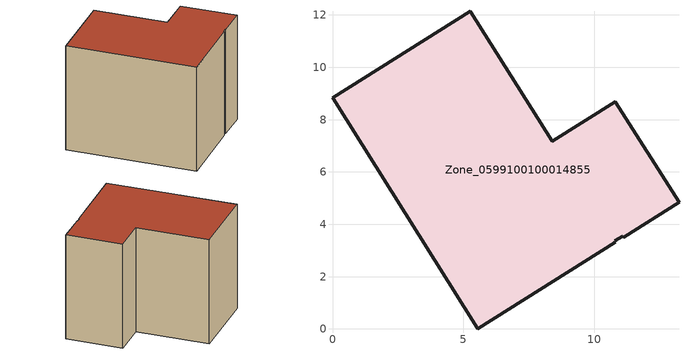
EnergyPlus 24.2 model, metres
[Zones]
Zone_0599100100014855
 floor ground (C_G): 11.13,3.5 11.1,3.55 10.79,3.37 10.82,3.31 5.56,0 0,8.83 5.26,12.15 8.4,7.17 10.81,8.68 13.24,4.84 z0
 wall outside (C_F): 8.4,7.17 5.26,12.15 0,8.83 5.56,0 10.82,3.31 10.79,3.37 11.1,3.55 11.13,3.5 13.24,4.84 10.81,8.68 8.4,7.17 z0:8.78
 roof outside (C_R): 10.82,3.31 10.79,3.37 11.1,3.55 11.13,3.5 13.24,4.84 10.81,8.68 8.4,7.17 5.26,12.15 0,8.83 5.56,0 z8.78
[BUILDING]
Pand.0599100100014855: North Axis=0; Terrain=City; Loads Convergence Tolerance Value=0.04; Temperature Convergence Tolerance Value=0.4; Solar Distribution=FullExterior; Maximum Number of Warmup Days=25; Minimum Number of Warmup Days=1
[Site:Location]
Rotterdam.The.Hague.AP_ZH_NLD Design_Conditions: Latitude=51.96; Longitude=4.45; Time Zone=1; Elevation=-4.5
[SITE:GROUNDTEMPERATURE:BUILDINGSURFACE]
18, 18, 18, 18, 18, 18, 18, 18, 18, 18, 18, 18
[MATERIAL] Thermal Absorptance=0.9; Solar Absorptance=0.7; Visible Absorptance=0.7
Name | Roughness | Thickness | Conductivity | Density | Specific Heat
G.TC.2015-2018 | MediumSmooth | 0.15 | 0.0428571 | 540 | 1210
F.TC.2015-2018 | Rough | 0.3 | 0.0666667 | 1920 | 840
R.TC.2015-2018 | MediumRough | 0.2 | 0.0333333 | 1500 | 1000
[CONSTRUCTION]
C_G: G.TC.2015-2018
C_F: F.TC.2015-2018
C_R: R.TC.2015-2018
[ZONE]
Zone_0599100100014855: Type=1; Multiplier=1; Ceiling Height=Autocalculate; Volume=Autocalculate; Floor Area=autocalculate; Part of Total Floor Area=Yes
[ZONEINFILTRATION:DESIGNFLOWRATE]
Infil_Zone_0599100100014855: Zone or ZoneList or Space or SpaceList=Zone_0599100100014855; Schedule=AlwaysOn; Design Flow Rate Calculation Method=Flow/Area; Flow Rate per Floor Area=0.0015; Constant Term Coefficient=1; Temperature Term Coefficient=0; Velocity Term Coefficient=0; Velocity Squared Term Coefficient=0
[HVACTEMPLATE:ZONE:IDEALLOADSAIRSYSTEM]
Zone_0599100100014855: Maximum Heating Supply Air Temperature=50; Minimum Cooling Supply Air Temperature=13; Maximum Heating Supply Air Humidity Ratio=0.0156; Minimum Cooling Supply Air Humidity Ratio=0.0077; Heating Limit=NoLimit; Cooling Limit=NoLimit; Dehumidification Control Type=ConstantSensibleHeatRatio; Cooling Sensible Heat Ratio=0.7; Dehumidification Setpoint=60; Humidification Control Type=None; Humidification Setpoint=30; Outdoor Air Method=None; Outdoor Air Flow Rate per Person=0.00944; Outdoor Air Flow Rate per Zone Floor Area=0; Outdoor Air Flow Rate per Zone=0; Demand Controlled Ventilation Type=None; Outdoor Air Economizer Type=NoEconomizer; Heat Recovery Type=None; Sensible Heat Recovery Effectiveness=0.7; Latent Heat Recovery Effectiveness=0.65
[ZONECONTROL:THERMOSTAT]
ThermostatControl_Zone_0599100100014855: Zone or ZoneList=Zone_0599100100014855; Control Type Schedule=DualSetpointControlType; Control 1=Thermostat_Zone_0599100100014855; Temperature Difference Between Cutout And Setpoint=0
[THERMOSTATSETPOINT:DUALSETPOINT]
Thermostat_Zone_0599100100014855: Heating Setpoint Temperature Schedule=HeatingSetpoint_Zone_0599100100014855; Cooling Setpoint Temperature Schedule=CoolingSetpoint_Zone_0599100100014855
[SCHEDULE:COMPACT]
HeatingSetpoint_Zone_0599100100014855: Through: 12/31, For: AllDays, Until: 24:00, 21
CoolingSetpoint_Zone_0599100100014855: Through: 12/31, For: AllDays, Until: 24:00, 24
DualSetpointControlType: Through: 12/31, For: AllDays, Until: 24:00, 4
AlwaysOn: Through: 12/31, For: AllDays, Until: 24:00, 1
